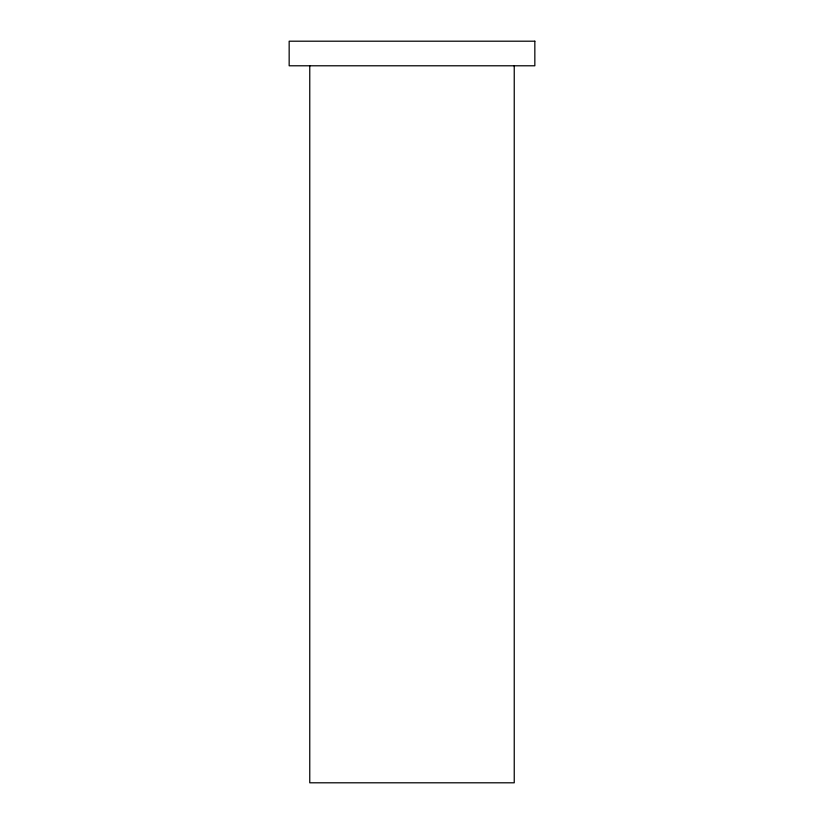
<?xml version="1.0" encoding="UTF-8"?>
<svg xmlns="http://www.w3.org/2000/svg" width="824" height="824" viewBox="0 0 824 824"><rect width="100%" height="100%" fill="white"/><g stroke="black" fill="none" stroke-linecap="round" stroke-linejoin="round"><path stroke-width="1.24" d="M514.238 65.786L514.238 782.8L309.762 782.8L309.762 65.786M534.838 41.2L289.162 41.2L289.162 65.786L534.838 65.786L534.838 41.2"/></g></svg>
